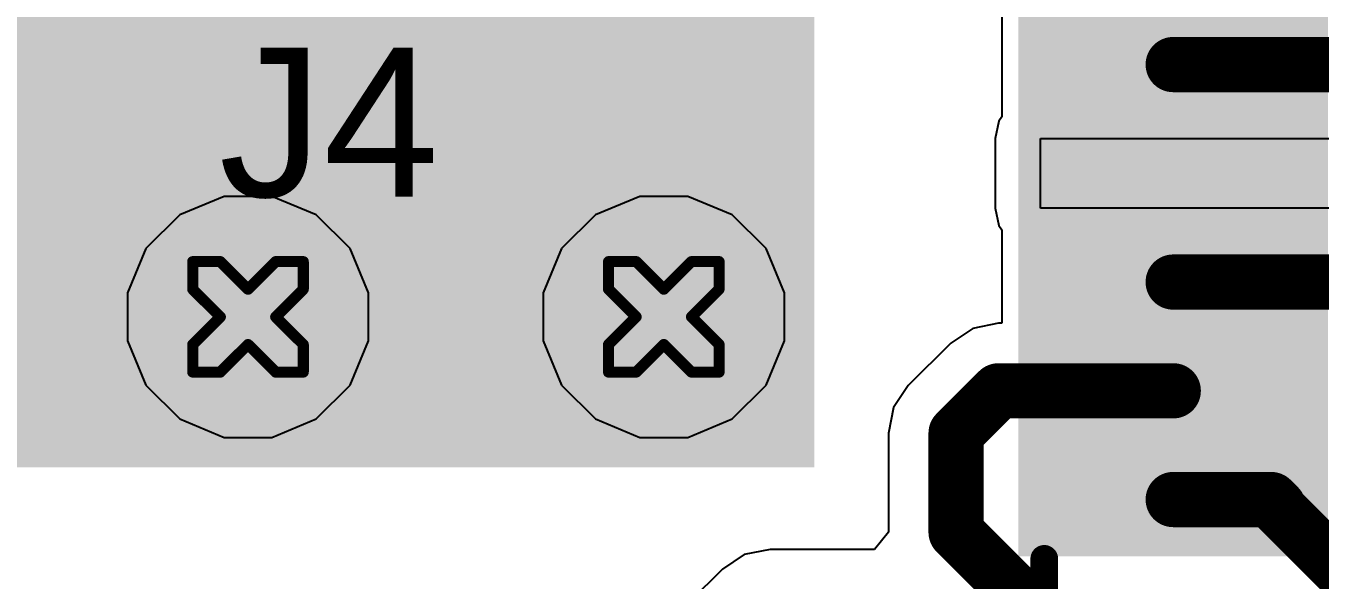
# Model space of a CAD drawing. Header units: inches. Extents: x -6 to 328, y -6 to 90.
# Drawn here: x 15.78 to 21.72, y 23.07 to 25.62 of the extents above; entities that cross this region are included whole.
import ezdxf

# ---------------------------------------------------------------- set-up
doc = ezdxf.new("R2010")
doc.units = ezdxf.units.IN
for name, color, linetype in [('Bottom Layer', 5, 'Continuous'), ('Bottom Overlay', 54, 'Continuous'), ('Bottom Paste', 16, 'Continuous'), ('Bottom Solder', 6, 'Continuous'), ('Designators', 56, 'Continuous'), ('Drill Drawing', 1, 'Continuous'), ('GND', 76, 'Continuous'), ('PWR', 16, 'Continuous'), ('Top Layer', 1, 'Continuous'), ('Via Holes', 16, 'Continuous')]:
    doc.layers.add(name, color=color, linetype=linetype)
doc.styles.add('Arial', font='', dxfattribs={"height": 0.2})
doc.styles.get('Arial').set_extended_font_data('Arial')

# ---------------------------------------------------------------- blocks, each defined once
blk = doc.blocks.new('48_TQFP_EP_7_7__B_7')
at = {"layer": 'Bottom Layer'}
for points in [[(-2.5, -2.5), (-2.5, 2.5), (2.5, 2.5), (2.5, -2.5)], [(3.64, -0.91), (3.64, -0.59), (4.86, -0.59), (4.86, -0.91)], [(3.64, -1.41), (3.64, -1.09), (4.86, -1.09), (4.86, -1.41)], [(3.64, -1.91), (3.64, -1.59), (4.86, -1.59), (4.86, -1.91)], [(3.64, -2.41), (3.64, -2.09), (4.86, -2.09), (4.86, -2.41)], [(3.64, -2.91), (3.64, -2.59), (4.86, -2.59), (4.86, -2.91)]]:
    blk.add_hatch(color=5, dxfattribs=at).paths.add_polyline_path(points)
at = {"layer": 'Bottom Paste'}
for points in [[(-2.5, -2.5), (-2.5, 2.5), (2.5, 2.5), (2.5, -2.5)], [(3.64, -0.91), (3.64, -0.59), (4.86, -0.59), (4.86, -0.91)], [(3.64, -1.41), (3.64, -1.09), (4.86, -1.09), (4.86, -1.41)], [(3.64, -1.91), (3.64, -1.59), (4.86, -1.59), (4.86, -1.91)], [(3.64, -2.41), (3.64, -2.09), (4.86, -2.09), (4.86, -2.41)], [(3.64, -2.91), (3.64, -2.59), (4.86, -2.59), (4.86, -2.91)]]:
    blk.add_hatch(color=16, dxfattribs=at).paths.add_polyline_path(points)
at = {"layer": 'Bottom Solder'}
for points in [[(-2.6016, -2.6016), (-2.6016, 2.6016), (2.6016, 2.6016), (2.6016, -2.6016)], [(3.5384, -1.0116), (3.5384, -0.4884), (4.9616, -0.4884), (4.9616, -1.0116)], [(3.5384, -1.5116), (3.5384, -0.9884), (4.9616, -0.9884), (4.9616, -1.5116)], [(3.5384, -2.0116), (3.5384, -1.4884), (4.9616, -1.4884), (4.9616, -2.0116)], [(3.5384, -2.5116), (3.5384, -1.9884), (4.9616, -1.9884), (4.9616, -2.5116)], [(3.5384, -3.0116), (3.5384, -2.4884), (4.9616, -2.4884), (4.9616, -3.0116)]]:
    blk.add_hatch(color=6, dxfattribs=at).paths.add_polyline_path(points)
at = {"layer": 'Bottom Overlay'}
blk.add_lwpolyline([(3.6576, -3.2258, 0.127, 0.127, 0), (3.6576, -3.0226, 0.127, 0.127, 0)], format="xyseb", dxfattribs=at)
blk.add_lwpolyline([(3.6258, -3.0226, 0.0635, 0.0635, 1), (3.6894, -3.0226, 0.0635, 0.0635, 1)], format="xyseb", close=True, dxfattribs=at)

msp = doc.modelspace()

# ---------------------------------------------------------------- hatches: boundary and pattern name
at = {"layer": 'Bottom Layer'}
h = msp.add_hatch(color=5, dxfattribs=at)
edge = h.paths.add_edge_path()
edge.add_arc((16.7982, 24.2842), 0.3, 0, 360)
h = msp.add_hatch(color=5, dxfattribs=at)
edge = h.paths.add_edge_path()
edge.add_arc((18.7082, 24.2842), 0.3, 0, 360)
at = {"layer": 'GND'}
h = msp.add_hatch(color=76, dxfattribs=at)
edge = h.paths.add_edge_path()
edge.add_arc((16.7982, 24.2842), 0.3, 0, 360)
h = msp.add_hatch(color=76, dxfattribs=at)
edge = h.paths.add_edge_path()
edge.add_arc((18.7082, 24.2842), 0.3, 0, 360)
at = {"layer": 'PWR'}
h = msp.add_hatch(color=16, dxfattribs=at)
edge = h.paths.add_edge_path()
edge.add_arc((16.7982, 24.2842), 0.3, 0, 360)
h = msp.add_hatch(color=16, dxfattribs=at)
edge = h.paths.add_edge_path()
edge.add_arc((18.7082, 24.2842), 0.3, 0, 360)
at = {"layer": 'Top Layer'}
h = msp.add_hatch(color=1, dxfattribs=at)
edge = h.paths.add_edge_path()
edge.add_arc((16.7982, 24.2842), 0.3, 0, 360)
h = msp.add_hatch(color=1, dxfattribs=at)
edge = h.paths.add_edge_path()
edge.add_arc((18.7082, 24.2842), 0.3, 0, 360)
at = {"layer": 'Via Holes'}
h = msp.add_hatch(color=7, dxfattribs=at)
edge = h.paths.add_edge_path()
edge.add_arc((16.7982, 24.2842), 0.15, 0, 360)
h = msp.add_hatch(color=7, dxfattribs=at)
edge = h.paths.add_edge_path()
edge.add_arc((18.7082, 24.2842), 0.15, 0, 360)

# ---------------------------------------------------------------- linework, layer by layer
at = {"layer": 'Bottom Layer'}
for p, q in [((20.2604, 26.282), (20.2604, 25.2039)), ((20.2468, 25.1835), (20.231, 25.1042)), ((20.2604, 25.2039), (20.2468, 25.1835)), ((20.231, 25.1042), (20.231, 24.7842)), ((20.4382, 24.7842), (20.4382, 25.1042)), ((20.4382, 25.1042), (22.0592, 25.1042)), ((20.231, 24.7842), (20.2468, 24.705)), ((22.0817, 24.7842), (20.4382, 24.7842)), ((20.2468, 24.705), (20.2604, 24.6846)), ((20.2604, 24.6846), (20.2604, 24.255)), ((20.1269, 24.2314), (20.0261, 24.164)), ((20.2459, 24.255), (20.1269, 24.2314)), ((20.2604, 24.255), (20.2459, 24.255)), ((20.0261, 24.164), (19.831, 23.9689)), ((19.831, 23.9689), (19.7637, 23.8681)), ((19.7637, 23.8681), (19.74, 23.7492)), ((19.74, 23.7492), (19.74, 23.2939)), ((19.74, 23.2939), (19.6754, 23.2151)), ((19.078, 23.1914), (18.9772, 23.1241)), ((19.197, 23.2151), (19.078, 23.1914)), ((19.6754, 23.2151), (19.197, 23.2151)), ((18.9772, 23.1241), (18.8284, 22.9753))]:
    msp.add_line(p, q, dxfattribs=at)
for points in [[(21.0482, 25.4442, 0.254, 0.254, 0), (21.971, 25.4442, 0.254, 0.254, 0)], [(21.0482, 24.4442, 0.254, 0.254, 0), (21.8609, 24.4442, 0.254, 0.254, 0)], [(20.0508, 23.7492, 0.254, 0.254, 0), (20.2459, 23.9442, 0.254, 0.254, 0)], [(20.2459, 23.9442, 0.254, 0.254, 0), (21.0482, 23.9442, 0.254, 0.254, 0)], [(20.0508, 23.2939, 0.254, 0.254, 0), (20.0508, 23.7492, 0.254, 0.254, 0)], [(21.0482, 23.4442, 0.254, 0.254, 0), (21.4982, 23.4442, 0.254, 0.254, 0)], [(21.4982, 23.4442, 0.254, 0.254, 0), (21.5312, 23.4112, 0.254, 0.254, 0)], [(21.5312, 23.4027, 0.254, 0.254, 0), (21.5312, 23.4112, 0.254, 0.254, 0)], [(21.5312, 23.4027, 0.254, 0.254, 0), (22.1217, 22.8121, 0.254, 0.254, 0)], [(20.0508, 23.2939, 0.254, 0.254, 0), (20.9776, 22.367, 0.254, 0.254, 0)]]:
    msp.add_lwpolyline(points, format="xyseb", dxfattribs=at)
for points in [[(20.9847, 25.4442, 0.127, 0.127, 1), (21.1117, 25.4442, 0.127, 0.127, 1)], [(20.9847, 24.4442, 0.127, 0.127, 1), (21.1117, 24.4442, 0.127, 0.127, 1)], [(20.1824, 23.9442, 0.127, 0.127, 1), (20.3094, 23.9442, 0.127, 0.127, 1)], [(20.1824, 23.9442, 0.127, 0.127, 1), (20.3094, 23.9442, 0.127, 0.127, 1)], [(20.9847, 23.9442, 0.127, 0.127, 1), (21.1117, 23.9442, 0.127, 0.127, 1)], [(19.9873, 23.7492, 0.127, 0.127, 1), (20.1143, 23.7492, 0.127, 0.127, 1)], [(19.9873, 23.7492, 0.127, 0.127, 1), (20.1143, 23.7492, 0.127, 0.127, 1)], [(20.9847, 23.4442, 0.127, 0.127, 1), (21.1117, 23.4442, 0.127, 0.127, 1)], [(21.4347, 23.4442, 0.127, 0.127, 1), (21.5617, 23.4442, 0.127, 0.127, 1)], [(21.4347, 23.4442, 0.127, 0.127, 1), (21.5617, 23.4442, 0.127, 0.127, 1)], [(21.4677, 23.4112, 0.127, 0.127, 1), (21.5947, 23.4112, 0.127, 0.127, 1)], [(21.4677, 23.4112, 0.127, 0.127, 1), (21.5947, 23.4112, 0.127, 0.127, 1)], [(21.4677, 23.4027, 0.127, 0.127, 1), (21.5947, 23.4027, 0.127, 0.127, 1)], [(21.4677, 23.4027, 0.127, 0.127, 1), (21.5947, 23.4027, 0.127, 0.127, 1)], [(19.9873, 23.2939, 0.127, 0.127, 1), (20.1143, 23.2939, 0.127, 0.127, 1)], [(19.9873, 23.2939, 0.127, 0.127, 1), (20.1143, 23.2939, 0.127, 0.127, 1)]]:
    msp.add_lwpolyline(points, format="xyseb", close=True, dxfattribs=at)
at = {"layer": 'Drill Drawing'}
for points in [[(16.5442, 24.4112, 0.0508, 0.0508, 0), (16.5442, 24.5382, 0.0508, 0.0508, 0)], [(16.5442, 24.5382, 0.0508, 0.0508, 0), (16.6712, 24.5382, 0.0508, 0.0508, 0)], [(16.6712, 24.5382, 0.0508, 0.0508, 0), (16.7982, 24.4112, 0.0508, 0.0508, 0)], [(16.7982, 24.4112, 0.0508, 0.0508, 0), (16.9252, 24.5382, 0.0508, 0.0508, 0)], [(16.9252, 24.5382, 0.0508, 0.0508, 0), (17.0522, 24.5382, 0.0508, 0.0508, 0)], [(17.0522, 24.4112, 0.0508, 0.0508, 0), (17.0522, 24.5382, 0.0508, 0.0508, 0)], [(18.4542, 24.4112, 0.0508, 0.0508, 0), (18.4542, 24.5382, 0.0508, 0.0508, 0)], [(18.4542, 24.5382, 0.0508, 0.0508, 0), (18.5812, 24.5382, 0.0508, 0.0508, 0)], [(18.5812, 24.5382, 0.0508, 0.0508, 0), (18.7082, 24.4112, 0.0508, 0.0508, 0)], [(18.7082, 24.4112, 0.0508, 0.0508, 0), (18.8352, 24.5382, 0.0508, 0.0508, 0)], [(18.8352, 24.5382, 0.0508, 0.0508, 0), (18.9622, 24.5382, 0.0508, 0.0508, 0)], [(18.9622, 24.4112, 0.0508, 0.0508, 0), (18.9622, 24.5382, 0.0508, 0.0508, 0)], [(16.5442, 24.4112, 0.0508, 0.0508, 0), (16.6712, 24.2842, 0.0508, 0.0508, 0)], [(16.9252, 24.2842, 0.0508, 0.0508, 0), (17.0522, 24.4112, 0.0508, 0.0508, 0)], [(18.4542, 24.4112, 0.0508, 0.0508, 0), (18.5812, 24.2842, 0.0508, 0.0508, 0)], [(18.8352, 24.2842, 0.0508, 0.0508, 0), (18.9622, 24.4112, 0.0508, 0.0508, 0)], [(16.5442, 24.1572, 0.0508, 0.0508, 0), (16.6712, 24.2842, 0.0508, 0.0508, 0)], [(16.9252, 24.2842, 0.0508, 0.0508, 0), (17.0522, 24.1572, 0.0508, 0.0508, 0)], [(18.4542, 24.1572, 0.0508, 0.0508, 0), (18.5812, 24.2842, 0.0508, 0.0508, 0)], [(18.8352, 24.2842, 0.0508, 0.0508, 0), (18.9622, 24.1572, 0.0508, 0.0508, 0)], [(16.5442, 24.0302, 0.0508, 0.0508, 0), (16.5442, 24.1572, 0.0508, 0.0508, 0)], [(16.6712, 24.0302, 0.0508, 0.0508, 0), (16.7982, 24.1572, 0.0508, 0.0508, 0)], [(16.7982, 24.1572, 0.0508, 0.0508, 0), (16.9252, 24.0302, 0.0508, 0.0508, 0)], [(17.0522, 24.0302, 0.0508, 0.0508, 0), (17.0522, 24.1572, 0.0508, 0.0508, 0)], [(18.4542, 24.0302, 0.0508, 0.0508, 0), (18.4542, 24.1572, 0.0508, 0.0508, 0)], [(18.5812, 24.0302, 0.0508, 0.0508, 0), (18.7082, 24.1572, 0.0508, 0.0508, 0)], [(18.7082, 24.1572, 0.0508, 0.0508, 0), (18.8352, 24.0302, 0.0508, 0.0508, 0)], [(18.9622, 24.0302, 0.0508, 0.0508, 0), (18.9622, 24.1572, 0.0508, 0.0508, 0)], [(16.5442, 24.0302, 0.0508, 0.0508, 0), (16.6712, 24.0302, 0.0508, 0.0508, 0)], [(16.9252, 24.0302, 0.0508, 0.0508, 0), (17.0522, 24.0302, 0.0508, 0.0508, 0)], [(18.4542, 24.0302, 0.0508, 0.0508, 0), (18.5812, 24.0302, 0.0508, 0.0508, 0)], [(18.8352, 24.0302, 0.0508, 0.0508, 0), (18.9622, 24.0302, 0.0508, 0.0508, 0)]]:
    msp.add_lwpolyline(points, format="xyseb", dxfattribs=at)
for points in [[(16.5315, 24.5382, 0.0254, 0.0254, 1), (16.5569, 24.5382, 0.0254, 0.0254, 1)], [(16.5315, 24.5382, 0.0254, 0.0254, 1), (16.5569, 24.5382, 0.0254, 0.0254, 1)], [(16.6585, 24.5382, 0.0254, 0.0254, 1), (16.6839, 24.5382, 0.0254, 0.0254, 1)], [(16.6585, 24.5382, 0.0254, 0.0254, 1), (16.6839, 24.5382, 0.0254, 0.0254, 1)], [(16.9125, 24.5382, 0.0254, 0.0254, 1), (16.9379, 24.5382, 0.0254, 0.0254, 1)], [(16.9125, 24.5382, 0.0254, 0.0254, 1), (16.9379, 24.5382, 0.0254, 0.0254, 1)], [(17.0395, 24.5382, 0.0254, 0.0254, 1), (17.0649, 24.5382, 0.0254, 0.0254, 1)], [(17.0395, 24.5382, 0.0254, 0.0254, 1), (17.0649, 24.5382, 0.0254, 0.0254, 1)], [(18.4415, 24.5382, 0.0254, 0.0254, 1), (18.4669, 24.5382, 0.0254, 0.0254, 1)], [(18.4415, 24.5382, 0.0254, 0.0254, 1), (18.4669, 24.5382, 0.0254, 0.0254, 1)], [(18.5685, 24.5382, 0.0254, 0.0254, 1), (18.5939, 24.5382, 0.0254, 0.0254, 1)], [(18.5685, 24.5382, 0.0254, 0.0254, 1), (18.5939, 24.5382, 0.0254, 0.0254, 1)], [(18.8225, 24.5382, 0.0254, 0.0254, 1), (18.8479, 24.5382, 0.0254, 0.0254, 1)], [(18.8225, 24.5382, 0.0254, 0.0254, 1), (18.8479, 24.5382, 0.0254, 0.0254, 1)], [(18.9495, 24.5382, 0.0254, 0.0254, 1), (18.9749, 24.5382, 0.0254, 0.0254, 1)], [(18.9495, 24.5382, 0.0254, 0.0254, 1), (18.9749, 24.5382, 0.0254, 0.0254, 1)], [(16.5315, 24.4112, 0.0254, 0.0254, 1), (16.5569, 24.4112, 0.0254, 0.0254, 1)], [(16.5315, 24.4112, 0.0254, 0.0254, 1), (16.5569, 24.4112, 0.0254, 0.0254, 1)], [(16.7855, 24.4112, 0.0254, 0.0254, 1), (16.8109, 24.4112, 0.0254, 0.0254, 1)], [(16.7855, 24.4112, 0.0254, 0.0254, 1), (16.8109, 24.4112, 0.0254, 0.0254, 1)], [(17.0395, 24.4112, 0.0254, 0.0254, 1), (17.0649, 24.4112, 0.0254, 0.0254, 1)], [(17.0395, 24.4112, 0.0254, 0.0254, 1), (17.0649, 24.4112, 0.0254, 0.0254, 1)], [(18.4415, 24.4112, 0.0254, 0.0254, 1), (18.4669, 24.4112, 0.0254, 0.0254, 1)], [(18.4415, 24.4112, 0.0254, 0.0254, 1), (18.4669, 24.4112, 0.0254, 0.0254, 1)], [(18.6955, 24.4112, 0.0254, 0.0254, 1), (18.7209, 24.4112, 0.0254, 0.0254, 1)], [(18.6955, 24.4112, 0.0254, 0.0254, 1), (18.7209, 24.4112, 0.0254, 0.0254, 1)], [(18.9495, 24.4112, 0.0254, 0.0254, 1), (18.9749, 24.4112, 0.0254, 0.0254, 1)], [(18.9495, 24.4112, 0.0254, 0.0254, 1), (18.9749, 24.4112, 0.0254, 0.0254, 1)], [(16.6585, 24.2842, 0.0254, 0.0254, 1), (16.6839, 24.2842, 0.0254, 0.0254, 1)], [(16.6585, 24.2842, 0.0254, 0.0254, 1), (16.6839, 24.2842, 0.0254, 0.0254, 1)], [(16.9125, 24.2842, 0.0254, 0.0254, 1), (16.9379, 24.2842, 0.0254, 0.0254, 1)], [(16.9125, 24.2842, 0.0254, 0.0254, 1), (16.9379, 24.2842, 0.0254, 0.0254, 1)], [(18.5685, 24.2842, 0.0254, 0.0254, 1), (18.5939, 24.2842, 0.0254, 0.0254, 1)], [(18.5685, 24.2842, 0.0254, 0.0254, 1), (18.5939, 24.2842, 0.0254, 0.0254, 1)], [(18.8225, 24.2842, 0.0254, 0.0254, 1), (18.8479, 24.2842, 0.0254, 0.0254, 1)], [(18.8225, 24.2842, 0.0254, 0.0254, 1), (18.8479, 24.2842, 0.0254, 0.0254, 1)], [(16.5315, 24.1572, 0.0254, 0.0254, 1), (16.5569, 24.1572, 0.0254, 0.0254, 1)], [(16.5315, 24.1572, 0.0254, 0.0254, 1), (16.5569, 24.1572, 0.0254, 0.0254, 1)], [(16.7855, 24.1572, 0.0254, 0.0254, 1), (16.8109, 24.1572, 0.0254, 0.0254, 1)], [(16.7855, 24.1572, 0.0254, 0.0254, 1), (16.8109, 24.1572, 0.0254, 0.0254, 1)], [(17.0395, 24.1572, 0.0254, 0.0254, 1), (17.0649, 24.1572, 0.0254, 0.0254, 1)], [(17.0395, 24.1572, 0.0254, 0.0254, 1), (17.0649, 24.1572, 0.0254, 0.0254, 1)], [(18.4415, 24.1572, 0.0254, 0.0254, 1), (18.4669, 24.1572, 0.0254, 0.0254, 1)], [(18.4415, 24.1572, 0.0254, 0.0254, 1), (18.4669, 24.1572, 0.0254, 0.0254, 1)], [(18.6955, 24.1572, 0.0254, 0.0254, 1), (18.7209, 24.1572, 0.0254, 0.0254, 1)], [(18.6955, 24.1572, 0.0254, 0.0254, 1), (18.7209, 24.1572, 0.0254, 0.0254, 1)], [(18.9495, 24.1572, 0.0254, 0.0254, 1), (18.9749, 24.1572, 0.0254, 0.0254, 1)], [(18.9495, 24.1572, 0.0254, 0.0254, 1), (18.9749, 24.1572, 0.0254, 0.0254, 1)], [(16.5315, 24.0302, 0.0254, 0.0254, 1), (16.5569, 24.0302, 0.0254, 0.0254, 1)], [(16.5315, 24.0302, 0.0254, 0.0254, 1), (16.5569, 24.0302, 0.0254, 0.0254, 1)], [(16.6585, 24.0302, 0.0254, 0.0254, 1), (16.6839, 24.0302, 0.0254, 0.0254, 1)], [(16.6585, 24.0302, 0.0254, 0.0254, 1), (16.6839, 24.0302, 0.0254, 0.0254, 1)], [(16.9125, 24.0302, 0.0254, 0.0254, 1), (16.9379, 24.0302, 0.0254, 0.0254, 1)], [(16.9125, 24.0302, 0.0254, 0.0254, 1), (16.9379, 24.0302, 0.0254, 0.0254, 1)], [(17.0395, 24.0302, 0.0254, 0.0254, 1), (17.0649, 24.0302, 0.0254, 0.0254, 1)], [(17.0395, 24.0302, 0.0254, 0.0254, 1), (17.0649, 24.0302, 0.0254, 0.0254, 1)], [(18.4415, 24.0302, 0.0254, 0.0254, 1), (18.4669, 24.0302, 0.0254, 0.0254, 1)], [(18.4415, 24.0302, 0.0254, 0.0254, 1), (18.4669, 24.0302, 0.0254, 0.0254, 1)], [(18.5685, 24.0302, 0.0254, 0.0254, 1), (18.5939, 24.0302, 0.0254, 0.0254, 1)], [(18.5685, 24.0302, 0.0254, 0.0254, 1), (18.5939, 24.0302, 0.0254, 0.0254, 1)], [(18.8225, 24.0302, 0.0254, 0.0254, 1), (18.8479, 24.0302, 0.0254, 0.0254, 1)], [(18.8225, 24.0302, 0.0254, 0.0254, 1), (18.8479, 24.0302, 0.0254, 0.0254, 1)], [(18.9495, 24.0302, 0.0254, 0.0254, 1), (18.9749, 24.0302, 0.0254, 0.0254, 1)], [(18.9495, 24.0302, 0.0254, 0.0254, 1), (18.9749, 24.0302, 0.0254, 0.0254, 1)]]:
    msp.add_lwpolyline(points, format="xyseb", close=True, dxfattribs=at)
at = {"layer": 'PWR'}
for p, q in [((16.688, 24.8382), (16.4844, 24.7539)), ((16.9084, 24.8382), (16.688, 24.8382)), ((17.112, 24.7539), (16.9084, 24.8382)), ((18.598, 24.8382), (18.3944, 24.7539)), ((18.8184, 24.8382), (18.598, 24.8382)), ((19.022, 24.7539), (18.8184, 24.8382)), ((16.4844, 24.7539), (16.3285, 24.598)), ((17.2678, 24.598), (17.112, 24.7539)), ((18.3944, 24.7539), (18.2385, 24.598)), ((19.1778, 24.598), (19.022, 24.7539)), ((16.3285, 24.598), (16.2442, 24.3944)), ((17.3522, 24.3944), (17.2678, 24.598)), ((18.2385, 24.598), (18.1542, 24.3944)), ((19.2622, 24.3944), (19.1778, 24.598)), ((16.2442, 24.3944), (16.2442, 24.174)), ((17.3522, 24.174), (17.3522, 24.3944)), ((18.1542, 24.3944), (18.1542, 24.174)), ((19.2622, 24.174), (19.2622, 24.3944)), ((16.2442, 24.174), (16.3285, 23.9704)), ((17.2678, 23.9704), (17.3522, 24.174)), ((18.1542, 24.174), (18.2385, 23.9704)), ((19.1778, 23.9704), (19.2622, 24.174)), ((16.3285, 23.9704), (16.4844, 23.8146)), ((17.112, 23.8146), (17.2678, 23.9704)), ((18.2385, 23.9704), (18.3944, 23.8146)), ((19.022, 23.8146), (19.1778, 23.9704)), ((16.4844, 23.8146), (16.688, 23.7302)), ((16.9084, 23.7302), (17.112, 23.8146)), ((18.3944, 23.8146), (18.598, 23.7302)), ((18.8184, 23.7302), (19.022, 23.8146)), ((16.688, 23.7302), (16.9084, 23.7302)), ((18.598, 23.7302), (18.8184, 23.7302))]:
    msp.add_line(p, q, dxfattribs=at)

# ---------------------------------------------------------------- block references
msp.add_blockref('48_TQFP_EP_7_7__B_7', (16.7982, 26.1942))

# ---------------------------------------------------------------- texts
at = {"layer": 'Designators', "style": 'Arial'}
msp.add_text('J4', height=0.6858, dxfattribs=at).set_placement((16.6641, 24.8365))

doc.saveas('drawing.dxf')
